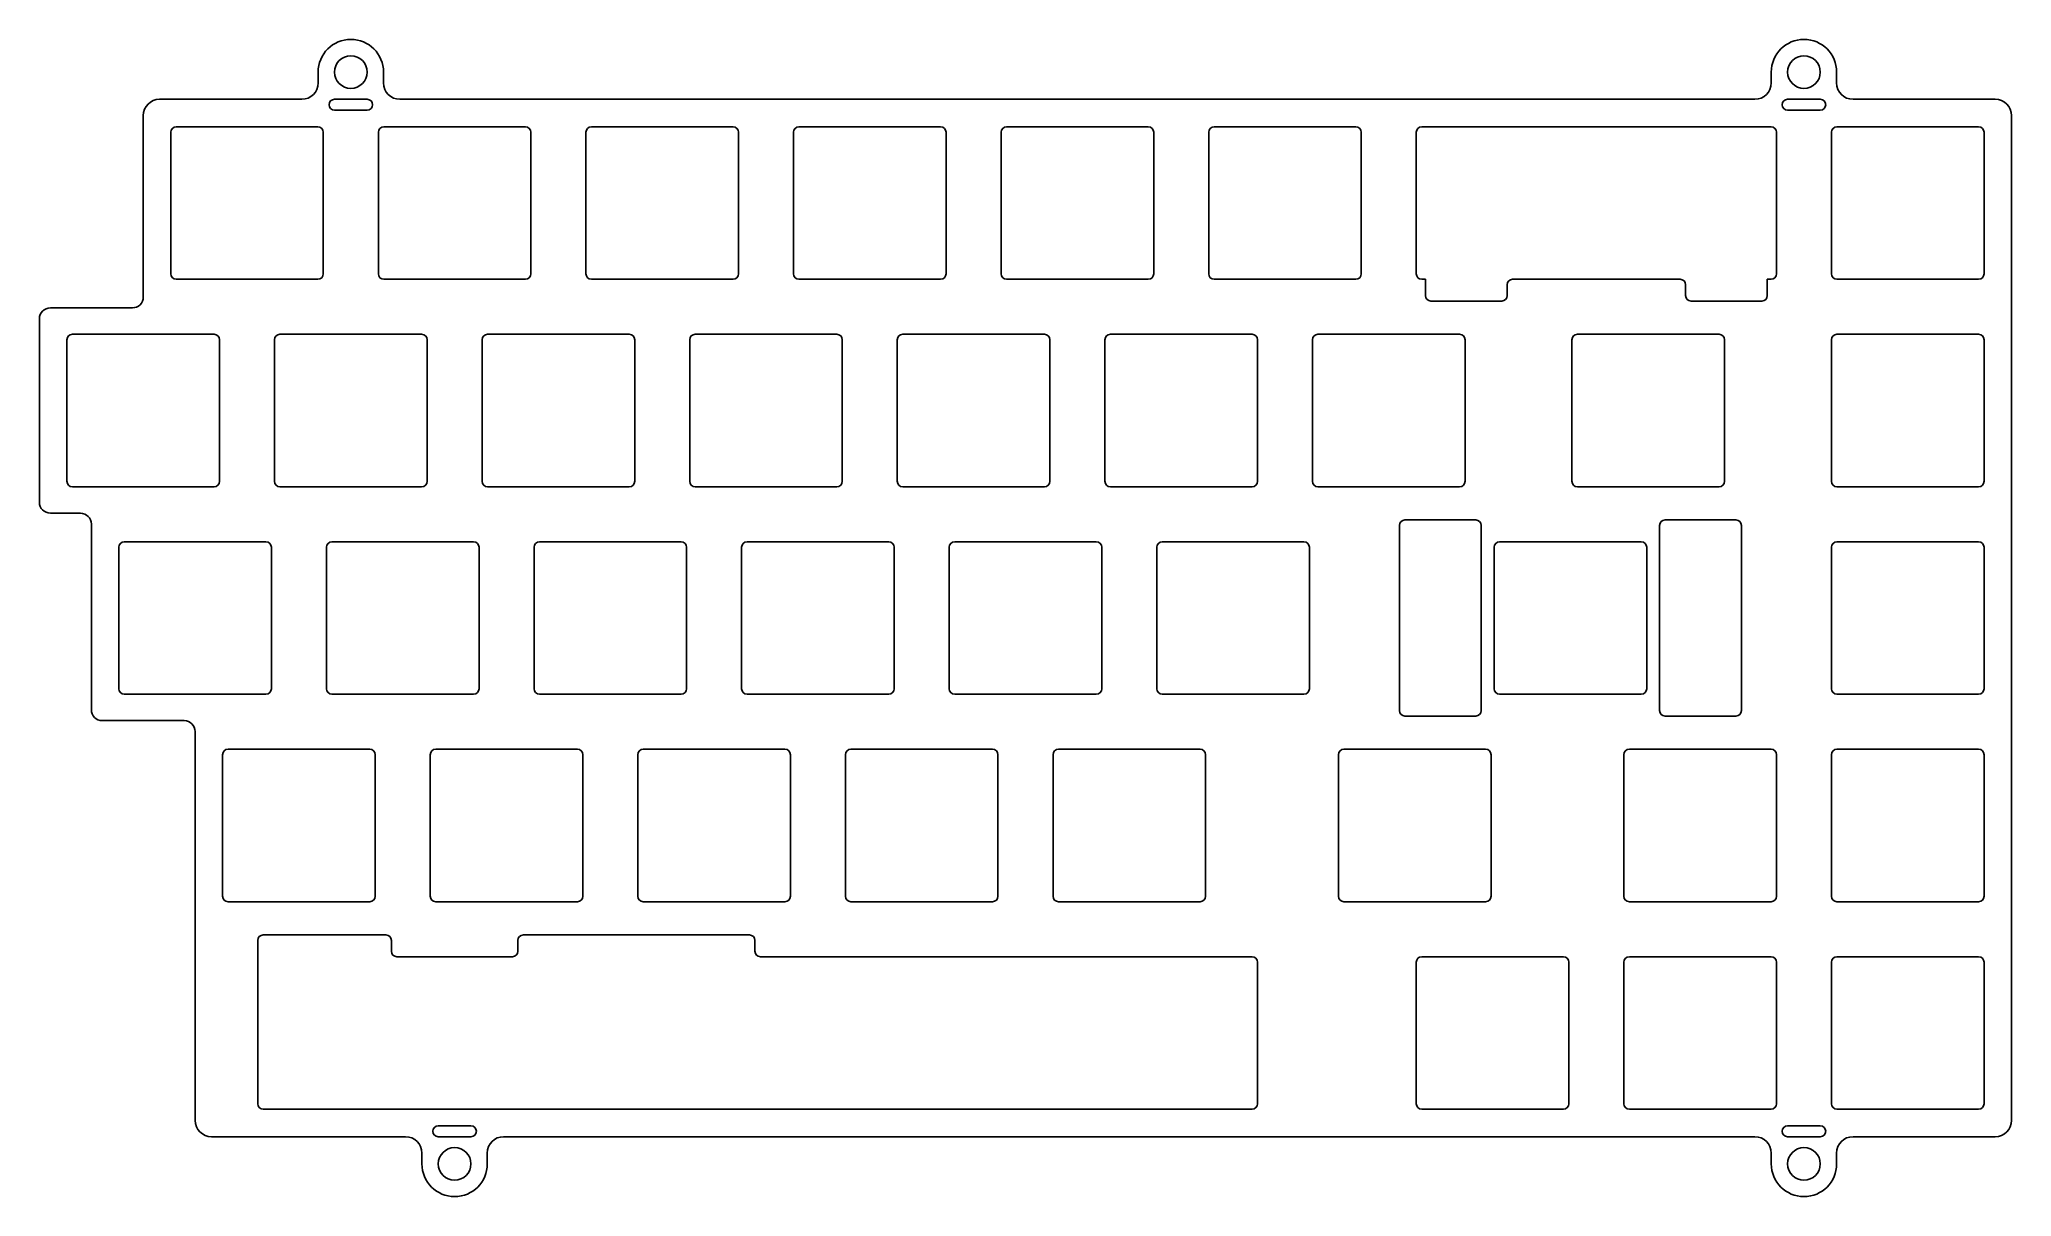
# Model space of a CAD drawing. Extents: x -90 to 90, y -53 to 53.
import ezdxf

# ---------------------------------------------------------------- set-up
doc = ezdxf.new("R2010")
doc.units = 0
doc.header["$MEASUREMENT"] = 0
doc.layers.add('VISIBLE', color=7, linetype='CONTINUOUS')

msp = doc.modelspace()

# ---------------------------------------------------------------- linework, layer by layer
at = {"layer": 'VISIBLE'}
for p, q in [((-64.9125, 50.125), (-64.9125, 49.125)), ((-58.9125, 50.125), (-58.9125, 49.125)), ((68.4375, 50.125), (68.4375, 49.125)), ((74.4375, 50.125), (74.4375, 49.125)), ((-79.4625, 47.625), (-66.4125, 47.625)), ((-63.4125, 47.625), (-60.4125, 47.625)), ((-57.4125, 47.625), (66.9375, 47.625)), ((69.9375, 47.625), (72.9375, 47.625)), ((75.9375, 47.625), (88.9875, 47.625)), ((-80.9625, 46.125), (-80.9625, 29.475)), ((-63.4125, 46.625), (-60.4125, 46.625)), ((69.9375, 46.625), (72.9375, 46.625)), ((90.4875, -46.125), (90.4875, 46.125)), ((-78.4375, 44.6), (-78.4375, 31.6)), ((-77.9375, 45.1), (-64.9375, 45.1)), ((-64.4375, 44.6), (-64.4375, 31.6)), ((-59.3875, 44.6), (-59.3875, 31.6)), ((-58.8875, 45.1), (-45.8875, 45.1)), ((-45.3875, 44.6), (-45.3875, 31.6)), ((-40.3375, 44.6), (-40.3375, 31.6)), ((-39.8375, 45.1), (-26.8375, 45.1)), ((-26.3375, 44.6), (-26.3375, 31.6)), ((-21.2875, 44.6), (-21.2875, 31.6)), ((-20.7875, 45.1), (-7.7875, 45.1)), ((-7.2875, 44.6), (-7.2875, 31.6)), ((-2.2375, 44.6), (-2.2375, 31.6)), ((-1.7375, 45.1), (11.2625, 45.1)), ((11.7625, 44.6), (11.7625, 31.6)), ((16.8125, 44.6), (16.8125, 31.6)), ((17.3125, 45.1), (30.3125, 45.1)), ((30.8125, 44.6), (30.8125, 31.6)), ((35.8625, 44.6), (35.8625, 31.6)), ((36.3625, 45.1), (68.4125, 45.1)), ((68.9125, 44.6), (68.9125, 31.6)), ((73.9625, 44.6), (73.9625, 31.6)), ((74.4625, 45.1), (87.4625, 45.1)), ((87.9625, 44.6), (87.9625, 31.6)), ((-77.9375, 31.1), (-64.9375, 31.1)), ((-58.8875, 31.1), (-45.8875, 31.1)), ((-39.8375, 31.1), (-26.8375, 31.1)), ((-20.7875, 31.1), (-7.7875, 31.1)), ((-1.7375, 31.1), (11.2625, 31.1)), ((17.3125, 31.1), (30.3125, 31.1)), ((36.3625, 31.1), (36.6995, 31.1)), ((36.6995, 31.1), (36.6995, 29.6)), ((44.6995, 31.1), (60.0755, 31.1)), ((68.0755, 31.1), (68.4125, 31.1)), ((68.0755, 31.1), (68.0755, 29.6)), ((74.4625, 31.1), (87.4625, 31.1)), ((37.1995, 29.1), (43.6995, 29.1)), ((44.1995, 30.6), (44.1995, 29.6)), ((60.5755, 30.6), (60.5755, 29.6)), ((61.0755, 29.1), (67.5755, 29.1)), ((-90.4875, 10.625), (-90.4875, 27.475)), ((-81.9625, 28.475), (-89.4875, 28.475)), ((-87.9625, 25.55), (-87.9625, 12.55)), ((-87.4625, 26.05), (-74.4625, 26.05)), ((-73.9625, 25.55), (-73.9625, 12.55)), ((-68.9125, 25.55), (-68.9125, 12.55)), ((-68.4125, 26.05), (-55.4125, 26.05)), ((-54.9125, 25.55), (-54.9125, 12.55)), ((-49.8625, 25.55), (-49.8625, 12.55)), ((-49.3625, 26.05), (-36.3625, 26.05)), ((-35.8625, 25.55), (-35.8625, 12.55)), ((-30.8125, 25.55), (-30.8125, 12.55)), ((-30.3125, 26.05), (-17.3125, 26.05)), ((-16.8125, 25.55), (-16.8125, 12.55)), ((-11.7625, 25.55), (-11.7625, 12.55)), ((-11.2625, 26.05), (1.7375, 26.05)), ((2.2375, 25.55), (2.2375, 12.55)), ((7.2875, 25.55), (7.2875, 12.55)), ((7.7875, 26.05), (20.7875, 26.05)), ((21.2875, 25.55), (21.2875, 12.55)), ((26.3375, 25.55), (26.3375, 12.55)), ((26.8375, 26.05), (39.8375, 26.05)), ((40.3375, 25.55), (40.3375, 12.55)), ((50.15, 25.55), (50.15, 12.55)), ((50.65, 26.05), (63.65, 26.05)), ((64.15, 25.55), (64.15, 12.55)), ((73.9625, 25.55), (73.9625, 12.55)), ((74.4625, 26.05), (87.4625, 26.05)), ((87.9625, 25.55), (87.9625, 12.55)), ((-87.4625, 12.05), (-74.4625, 12.05)), ((-68.4125, 12.05), (-55.4125, 12.05)), ((-49.3625, 12.05), (-36.3625, 12.05)), ((-30.3125, 12.05), (-17.3125, 12.05)), ((-11.2625, 12.05), (1.7375, 12.05)), ((7.7875, 12.05), (20.7875, 12.05)), ((26.8375, 12.05), (39.8375, 12.05)), ((50.65, 12.05), (63.65, 12.05)), ((74.4625, 12.05), (87.4625, 12.05)), ((-89.4875, 9.625), (-86.725, 9.625)), ((-85.725, 8.625), (-85.725, -8.425)), ((34.31825, 8.5), (34.31825, -8.5)), ((34.81825, 9), (41.31825, 9)), ((41.81825, 8.5), (41.81825, -8.5)), ((58.19425, 8.5), (58.19425, -8.5)), ((58.69425, 9), (65.19425, 9)), ((65.69425, 8.5), (65.69425, -8.5)), ((-83.2, 6.5), (-83.2, -6.5)), ((-82.7, 7), (-69.7, 7)), ((-69.2, 6.5), (-69.2, -6.5)), ((-64.15, 6.5), (-64.15, -6.5)), ((-63.65, 7), (-50.65, 7)), ((-50.15, 6.5), (-50.15, -6.5)), ((-45.1, 6.5), (-45.1, -6.5)), ((-44.6, 7), (-31.6, 7)), ((-31.1, 6.5), (-31.1, -6.5)), ((-26.05, 6.5), (-26.05, -6.5)), ((-25.55, 7), (-12.55, 7)), ((-12.05, 6.5), (-12.05, -6.5)), ((-7, 6.5), (-7, -6.5)), ((-6.5, 7), (6.5, 7)), ((7, 6.5), (7, -6.5)), ((12.05, 6.5), (12.05, -6.5)), ((12.55, 7), (25.55, 7)), ((26.05, 6.5), (26.05, -6.5)), ((43.00625, 6.5), (43.00625, -6.5)), ((43.50625, 7), (56.50625, 7)), ((57.00625, 6.5), (57.00625, -6.5)), ((73.9625, 6.5), (73.9625, -6.5)), ((74.4625, 7), (87.4625, 7)), ((87.9625, 6.5), (87.9625, -6.5)), ((-82.7, -7), (-69.7, -7)), ((-63.65, -7), (-50.65, -7)), ((-44.6, -7), (-31.6, -7)), ((-25.55, -7), (-12.55, -7)), ((-6.5, -7), (6.5, -7)), ((12.55, -7), (25.55, -7)), ((43.50625, -7), (56.50625, -7)), ((74.4625, -7), (87.4625, -7)), ((34.81825, -9), (41.31825, -9)), ((58.69425, -9), (65.19425, -9)), ((-84.725, -9.425), (-77.2, -9.425)), ((-76.2, -10.425), (-76.2, -46.125)), ((-73.675, -12.55), (-73.675, -25.55)), ((-73.175, -12.05), (-60.175, -12.05)), ((-59.675, -12.55), (-59.675, -25.55)), ((-54.625, -12.55), (-54.625, -25.55)), ((-54.125, -12.05), (-41.125, -12.05)), ((-40.625, -12.55), (-40.625, -25.55)), ((-35.575, -12.55), (-35.575, -25.55)), ((-35.075, -12.05), (-22.075, -12.05)), ((-21.575, -12.55), (-21.575, -25.55)), ((-16.525, -12.55), (-16.525, -25.55)), ((-16.025, -12.05), (-3.025, -12.05)), ((-2.525, -12.55), (-2.525, -25.55)), ((2.525, -12.55), (2.525, -25.55)), ((3.025, -12.05), (16.025, -12.05)), ((16.525, -12.55), (16.525, -25.55)), ((28.71875, -12.55), (28.71875, -25.55)), ((29.21875, -12.05), (42.21875, -12.05)), ((42.71875, -12.55), (42.71875, -25.55)), ((54.9125, -12.55), (54.9125, -25.55)), ((55.4125, -12.05), (68.4125, -12.05)), ((68.9125, -12.55), (68.9125, -25.55)), ((73.9625, -12.55), (73.9625, -25.55)), ((74.4625, -12.05), (87.4625, -12.05)), ((87.9625, -12.55), (87.9625, -25.55)), ((-73.175, -26.05), (-60.175, -26.05)), ((-54.125, -26.05), (-41.125, -26.05)), ((-35.075, -26.05), (-22.075, -26.05)), ((-16.025, -26.05), (-3.025, -26.05)), ((3.025, -26.05), (16.025, -26.05)), ((29.21875, -26.05), (42.21875, -26.05)), ((55.4125, -26.05), (68.4125, -26.05)), ((74.4625, -26.05), (87.4625, -26.05)), ((-70.45675, -29.6), (-70.45675, -44.6)), ((-69.95675, -29.1), (-58.69425, -29.1)), ((-58.19425, -29.6), (-58.19425, -30.6)), ((-46.58075, -30.6), (-46.58075, -29.6)), ((-46.08075, -29.1), (-25.325, -29.1)), ((-24.825, -29.6), (-24.825, -30.6)), ((-57.69425, -31.1), (-47.08075, -31.1)), ((-24.325, -31.1), (20.7875, -31.1)), ((21.2875, -31.6), (21.2875, -44.6)), ((35.8625, -31.6), (35.8625, -44.6)), ((36.3625, -31.1), (49.3625, -31.1)), ((49.8625, -31.6), (49.8625, -44.6)), ((54.9125, -31.6), (54.9125, -44.6)), ((55.4125, -31.1), (68.4125, -31.1)), ((68.9125, -31.6), (68.9125, -44.6)), ((73.9625, -31.6), (73.9625, -44.6)), ((74.4625, -31.1), (87.4625, -31.1)), ((87.9625, -31.6), (87.9625, -44.6)), ((-69.95675, -45.1), (20.7875, -45.1)), ((36.3625, -45.1), (49.3625, -45.1)), ((55.4125, -45.1), (68.4125, -45.1)), ((74.4625, -45.1), (87.4625, -45.1)), ((-50.8875, -46.625), (-53.8875, -46.625)), ((72.9375, -46.625), (69.9375, -46.625)), ((-74.7, -47.625), (-56.8875, -47.625)), ((-53.8875, -47.625), (-50.8875, -47.625)), ((-47.8875, -47.625), (66.9375, -47.625)), ((69.9375, -47.625), (72.9375, -47.625)), ((75.9375, -47.625), (88.9875, -47.625)), ((-55.3875, -50.125), (-55.3875, -49.125)), ((-49.3875, -50.125), (-49.3875, -49.125)), ((68.4375, -50.125), (68.4375, -49.125)), ((74.4375, -50.125), (74.4375, -49.125))]:
    msp.add_line(p, q, dxfattribs=at)
for centre in [(-61.9125, 50.125), (71.4375, 50.125), (-52.3875, -50.125), (71.4375, -50.125)]:
    msp.add_circle(centre, 1.5, dxfattribs=at)
for centre, radius, start, end in [((-61.9125, 50.125), 3, 0, 180), ((71.4375, 50.125), 3, 0, 180), ((-66.4125, 49.125), 1.5, 270, 0), ((-57.4125, 49.125), 1.5, 180, 270), ((66.9375, 49.125), 1.5, 270, 0), ((75.9375, 49.125), 1.5, 180, 270), ((-79.4625, 46.125), 1.5, 90, 180), ((-63.4125, 47.125), 0.5, 90, 270), ((-60.4125, 47.125), 0.5, 270, 90), ((69.9375, 47.125), 0.5, 90, 270), ((72.9375, 47.125), 0.5, 270, 90), ((88.9875, 46.125), 1.5, 0, 90), ((-77.9375, 44.6), 0.5, 90, 180), ((-64.9375, 44.6), 0.5, 0, 90), ((-58.8875, 44.6), 0.5, 90, 180), ((-45.8875, 44.6), 0.5, 0, 90), ((-39.8375, 44.6), 0.5, 90, 180), ((-26.8375, 44.6), 0.5, 0, 90), ((-20.7875, 44.6), 0.5, 90, 180), ((-7.7875, 44.6), 0.5, 0, 90), ((-1.7375, 44.6), 0.5, 90, 180), ((11.2625, 44.6), 0.5, 0, 90), ((17.3125, 44.6), 0.5, 90, 180), ((30.3125, 44.6), 0.5, 0, 90), ((36.3625, 44.6), 0.5, 90, 180), ((68.4125, 44.6), 0.5, 0, 90), ((74.4625, 44.6), 0.5, 90, 180), ((87.4625, 44.6), 0.5, 0, 90), ((-77.9375, 31.6), 0.5, 180, 270), ((-64.9375, 31.6), 0.5, 270, 0), ((-58.8875, 31.6), 0.5, 180, 270), ((-45.8875, 31.6), 0.5, 270, 0), ((-39.8375, 31.6), 0.5, 180, 270), ((-26.8375, 31.6), 0.5, 270, 0), ((-20.7875, 31.6), 0.5, 180, 270), ((-7.7875, 31.6), 0.5, 270, 0), ((-1.7375, 31.6), 0.5, 180, 270), ((11.2625, 31.6), 0.5, 270, 0), ((17.3125, 31.6), 0.5, 180, 270), ((30.3125, 31.6), 0.5, 270, 0), ((36.3625, 31.6), 0.5, 180, 270), ((44.6995, 30.6), 0.5, 90, 180), ((60.0755, 30.6), 0.5, 0, 90), ((68.4125, 31.6), 0.5, 270, 0), ((74.4625, 31.6), 0.5, 180, 270), ((87.4625, 31.6), 0.5, 270, 0), ((-81.9625, 29.475), 1, 270, 0), ((37.1995, 29.6), 0.5, 180, 270), ((43.6995, 29.6), 0.5, 270, 0), ((61.0755, 29.6), 0.5, 180, 270), ((67.5755, 29.6), 0.5, 270, 0), ((-89.4875, 27.475), 1, 90, 180), ((-87.4625, 25.55), 0.5, 90, 180), ((-74.4625, 25.55), 0.5, 0, 90), ((-68.4125, 25.55), 0.5, 90, 180), ((-55.4125, 25.55), 0.5, 0, 90), ((-49.3625, 25.55), 0.5, 90, 180), ((-36.3625, 25.55), 0.5, 0, 90), ((-30.3125, 25.55), 0.5, 90, 180), ((-17.3125, 25.55), 0.5, 0, 90), ((-11.2625, 25.55), 0.5, 90, 180), ((1.7375, 25.55), 0.5, 0, 90), ((7.7875, 25.55), 0.5, 90, 180), ((20.7875, 25.55), 0.5, 0, 90), ((26.8375, 25.55), 0.5, 90, 180), ((39.8375, 25.55), 0.5, 0, 90), ((50.65, 25.55), 0.5, 90, 180), ((63.65, 25.55), 0.5, 0, 90), ((74.4625, 25.55), 0.5, 90, 180), ((87.4625, 25.55), 0.5, 0, 90), ((-87.4625, 12.55), 0.5, 180, 270), ((-74.4625, 12.55), 0.5, 270, 0), ((-68.4125, 12.55), 0.5, 180, 270), ((-55.4125, 12.55), 0.5, 270, 0), ((-49.3625, 12.55), 0.5, 180, 270), ((-36.3625, 12.55), 0.5, 270, 0), ((-30.3125, 12.55), 0.5, 180, 270), ((-17.3125, 12.55), 0.5, 270, 0), ((-11.2625, 12.55), 0.5, 180, 270), ((1.7375, 12.55), 0.5, 270, 0), ((7.7875, 12.55), 0.5, 180, 270), ((20.7875, 12.55), 0.5, 270, 0), ((26.8375, 12.55), 0.5, 180, 270), ((39.8375, 12.55), 0.5, 270, 0), ((50.65, 12.55), 0.5, 180, 270), ((63.65, 12.55), 0.5, 270, 0), ((74.4625, 12.55), 0.5, 180, 270), ((87.4625, 12.55), 0.5, 270, 0), ((-89.4875, 10.625), 1, 180, 270), ((-86.725, 8.625), 1, 0, 90), ((34.81825, 8.5), 0.5, 90, 180), ((41.31825, 8.5), 0.5, 0, 90), ((58.69425, 8.5), 0.5, 90, 180), ((65.19425, 8.5), 0.5, 0, 90), ((-82.7, 6.5), 0.5, 90, 180), ((-69.7, 6.5), 0.5, 0, 90), ((-63.65, 6.5), 0.5, 90, 180), ((-50.65, 6.5), 0.5, 0, 90), ((-44.6, 6.5), 0.5, 90, 180), ((-31.6, 6.5), 0.5, 0, 90), ((-25.55, 6.5), 0.5, 90, 180), ((-12.55, 6.5), 0.5, 0, 90), ((-6.5, 6.5), 0.5, 90, 180), ((6.5, 6.5), 0.5, 0, 90), ((12.55, 6.5), 0.5, 90, 180), ((25.55, 6.5), 0.5, 0, 90), ((43.50625, 6.5), 0.5, 90, 180), ((56.50625, 6.5), 0.5, 0, 90), ((74.4625, 6.5), 0.5, 90, 180), ((87.4625, 6.5), 0.5, 0, 90), ((-82.7, -6.5), 0.5, 180, 270), ((-69.7, -6.5), 0.5, 270, 0), ((-63.65, -6.5), 0.5, 180, 270), ((-50.65, -6.5), 0.5, 270, 0), ((-44.6, -6.5), 0.5, 180, 270), ((-31.6, -6.5), 0.5, 270, 0), ((-25.55, -6.5), 0.5, 180, 270), ((-12.55, -6.5), 0.5, 270, 0), ((-6.5, -6.5), 0.5, 180, 270), ((6.5, -6.5), 0.5, 270, 0), ((12.55, -6.5), 0.5, 180, 270), ((25.55, -6.5), 0.5, 270, 0), ((43.50625, -6.5), 0.5, 180, 270), ((56.50625, -6.5), 0.5, 270, 0), ((74.4625, -6.5), 0.5, 180, 270), ((87.4625, -6.5), 0.5, 270, 0), ((-84.725, -8.425), 1, 180, 270), ((34.81825, -8.5), 0.5, 180, 270), ((41.31825, -8.5), 0.5, 270, 0), ((58.69425, -8.5), 0.5, 180, 270), ((65.19425, -8.5), 0.5, 270, 0), ((-77.2, -10.425), 1, 0, 90), ((-73.175, -12.55), 0.5, 90, 180), ((-60.175, -12.55), 0.5, 0, 90), ((-54.125, -12.55), 0.5, 90, 180), ((-41.125, -12.55), 0.5, 0, 90), ((-35.075, -12.55), 0.5, 90, 180), ((-22.075, -12.55), 0.5, 0, 90), ((-16.025, -12.55), 0.5, 90, 180), ((-3.025, -12.55), 0.5, 0, 90), ((3.025, -12.55), 0.5, 90, 180), ((16.025, -12.55), 0.5, 0, 90), ((29.21875, -12.55), 0.5, 90, 180), ((42.21875, -12.55), 0.5, 0, 90), ((55.4125, -12.55), 0.5, 90, 180), ((68.4125, -12.55), 0.5, 0, 90), ((74.4625, -12.55), 0.5, 90, 180), ((87.4625, -12.55), 0.5, 0, 90), ((-73.175, -25.55), 0.5, 180, 270), ((-60.175, -25.55), 0.5, 270, 0), ((-54.125, -25.55), 0.5, 180, 270), ((-41.125, -25.55), 0.5, 270, 0), ((-35.075, -25.55), 0.5, 180, 270), ((-22.075, -25.55), 0.5, 270, 0), ((-16.025, -25.55), 0.5, 180, 270), ((-3.025, -25.55), 0.5, 270, 0), ((3.025, -25.55), 0.5, 180, 270), ((16.025, -25.55), 0.5, 270, 0), ((29.21875, -25.55), 0.5, 180, 270), ((42.21875, -25.55), 0.5, 270, 0), ((55.4125, -25.55), 0.5, 180, 270), ((68.4125, -25.55), 0.5, 270, 0), ((74.4625, -25.55), 0.5, 180, 270), ((87.4625, -25.55), 0.5, 270, 0), ((-69.95675, -29.6), 0.5, 90, 180), ((-58.69425, -29.6), 0.5, 0, 90), ((-57.69425, -30.6), 0.5, 180, 270), ((-47.08075, -30.6), 0.5, 270, 0), ((-46.08075, -29.6), 0.5, 90, 180), ((-25.325, -29.6), 0.5, 0, 90), ((-24.325, -30.6), 0.5, 180, 270), ((20.7875, -31.6), 0.5, 0, 90), ((36.3625, -31.6), 0.5, 90, 180), ((49.3625, -31.6), 0.5, 0, 90), ((55.4125, -31.6), 0.5, 90, 180), ((68.4125, -31.6), 0.5, 0, 90), ((74.4625, -31.6), 0.5, 90, 180), ((87.4625, -31.6), 0.5, 0, 90), ((-69.95675, -44.6), 0.5, 180, 270), ((20.7875, -44.6), 0.5, 270, 0), ((36.3625, -44.6), 0.5, 180, 270), ((49.3625, -44.6), 0.5, 270, 0), ((55.4125, -44.6), 0.5, 180, 270), ((68.4125, -44.6), 0.5, 270, 0), ((74.4625, -44.6), 0.5, 180, 270), ((87.4625, -44.6), 0.5, 270, 0), ((-74.7, -46.125), 1.5, 180, 270), ((-53.8875, -47.125), 0.5, 90, 270), ((-50.8875, -47.125), 0.5, 270, 90), ((69.9375, -47.125), 0.5, 90, 270), ((72.9375, -47.125), 0.5, 270, 90), ((88.9875, -46.125), 1.5, 270, 0), ((-56.8875, -49.125), 1.5, 0, 90), ((-47.8875, -49.125), 1.5, 90, 180), ((66.9375, -49.125), 1.5, 0, 90), ((75.9375, -49.125), 1.5, 90, 180), ((-52.3875, -50.125), 3, 180, 0), ((71.4375, -50.125), 3, 180, 0)]:
    msp.add_arc(centre, radius, start, end, dxfattribs=at)

doc.saveas('drawing.dxf')
